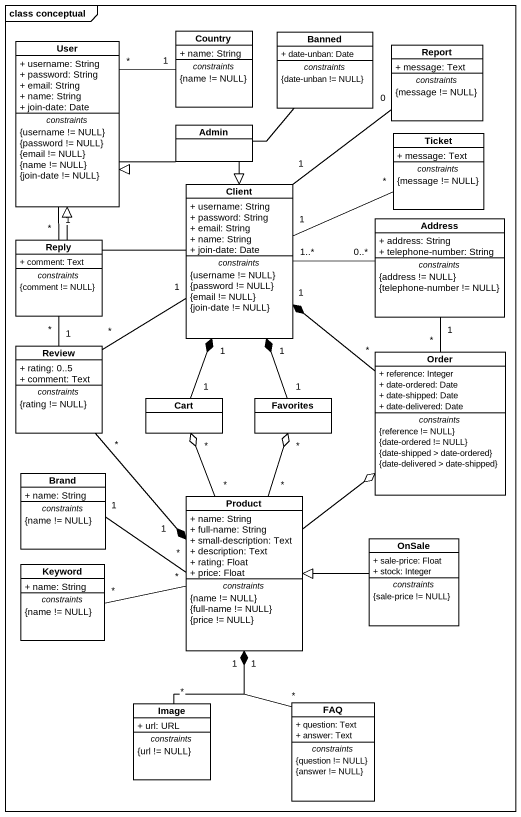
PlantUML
@startuml
mainframe class conceptual
hide circle
hide empty members
skinparam classAttributeIconSize 0
class Country {
  + name: String
  -- constraints --
  {name != NULL}
}
class Banned {
  + date-unban: Date
  -- constraints --
  {date-unban != NULL}
}
class User {
  + username: String
  + password: String
  + email: String
  + name: String
  + join-date: Date
  -- constraints --
  {username != NULL}
  {password != NULL}
  {email != NULL}
  {name != NULL}
  {join-date != NULL}
}
class Report {
  + message: Text
  -- constraints --
  {message != NULL}
}
class Admin
class Ticket {
  + message: Text
  -- constraints --
  {message != NULL}
}
class Client {
  + username: String
  + password: String
  + email: String
  + name: String
  + join-date: Date
  -- constraints --
  {username != NULL}
  {password != NULL}
  {email != NULL}
  {join-date != NULL}
}
class Address {
  + address: String
  + telephone-number: String
  -- constraints --
  {address != NULL}
  {telephone-number != NULL}
}
class Reply {
  + comment: Text
  -- constraints --
  {comment != NULL}
}
class Review {
  + rating: 0..5
  + comment: Text
  -- constraints --
  {rating != NULL}
}
class Order {
  + reference: Integer
  + date-ordered: Date
  + date-shipped: Date
  + date-delivered: Date
  -- constraints --
  {reference != NULL}
  {date-ordered != NULL}
  {date-shipped > date-ordered}
  {date-delivered > date-shipped}
}
class Cart
class Favorites
class Brand {
  + name: String
  -- constraints --
  {name != NULL}
}
class Product {
  + name: String
  + full-name: String
  + small-description: Text
  + description: Text
  + rating: Float
  + price: Float
  -- constraints --
  {name != NULL}
  {full-name != NULL}
  {price != NULL}
}
class Keyword {
  + name: String
  -- constraints --
  {name != NULL}
}
class OnSale {
  + sale-price: Float
  + stock: Integer
  -- constraints --
  {sale-price != NULL}
}
class Image {
  + url: URL
  -- constraints --
  {url != NULL}
}
class FAQ {
  + question: Text
  + answer: Text
  -- constraints --
  {question != NULL}
  {answer != NULL}
}
Banned --|> Client
User "*" -right- "1" Country
Admin -left-|> User
Client -up-|> User
Client "1" -up- "0" Report
Client "1" -right- "*" Ticket
Client "1..*" -right- "0..*" Address
Client "1" -- "*" Review
Address "1" -- "*" Order
Reply "*" -up- "1" User
Review "1" -up- "*" Reply
Review "*" --* "1" Product
Order "*" -up-* "1" Client
Cart "1" -up-* "1" Client
Favorites "1" -up-* "1" Client
Brand "1" -right- "*" Product
Product -up-o Order
Product "*" -up-o "*" Cart
Product "*" -up-o "*" Favorites
Keyword "*" -right- "*" Product
OnSale -left-|> Product
Image "*" -up-* "1" Product
FAQ "*" -up-* "1" Product
@enduml
